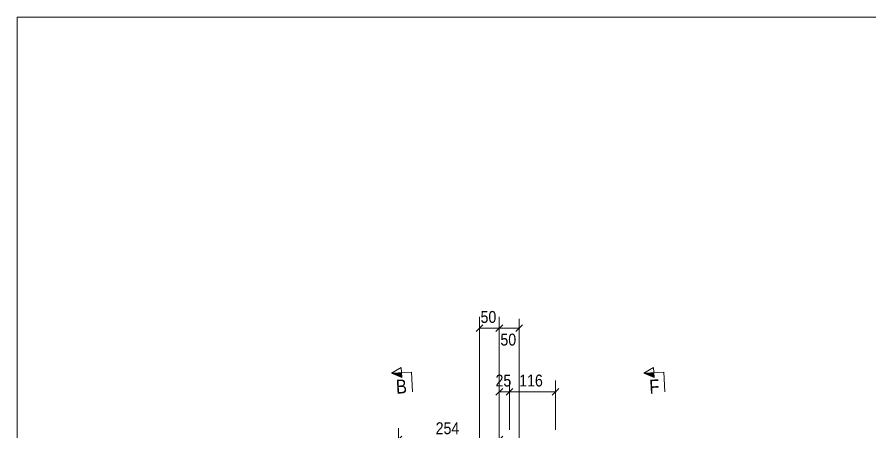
# Model space of a CAD drawing. Header units: millimetres. Extents: x 2 to 825, y 1 to 579.
# Drawn here: x 5 to 219.8, y 474.6 to 579 of the extents above; entities that cross this region are included whole.
import ezdxf

# ---------------------------------------------------------------- set-up
doc = ezdxf.new("R2010")
doc.units = ezdxf.units.MM
doc.linetypes.add('XKITLINE00', pattern=[0])
for name, color, linetype, lineweight in [('Dimensions', 7, 'Continuous', 0), ('DrawingSheet', 5, 'Continuous', 0), ('Section', 6, 'Continuous', 0)]:
    doc.layers.add(name, color=color, linetype=linetype, lineweight=lineweight)
doc.styles.add('ARIAL', font='ARIAL.TTF')

# ---------------------------------------------------------------- blocks, each defined once
blk = doc.blocks.new('*A164')
at = {"layer": 'DrawingSheet', "color": 5, "linetype": 'XKITLINE00', "lineweight": 0}
for p, q in [((825, 579), (5, 579)), ((5, 579), (5, 5))]:
    blk.add_line(p, q, dxfattribs=at)
blk = doc.blocks.new('*A244')
at = {"layer": 'Section'}
blk.add_hatch(color=3, dxfattribs=at).paths.add_polyline_path([(101.89, 488.3), (99.33, 489.42), (101.83, 489.55)], flags=17)
at = {"layer": 'Section', "color": 3, "linetype": 'XKITLINE00', "lineweight": 0}
for p, q in [((99.33, 489.42), (101.76, 490.8)), ((101.89, 488.3), (101.76, 490.8)), ((99.33, 489.42), (101.89, 488.3))]:
    blk.add_line(p, q, dxfattribs=at)
at = {"layer": 'Section', "color": 1, "linetype": 'XKITLINE00', "lineweight": 0}
for q in [(99.33, 489.42), (104.59, 484.69)]:
    blk.add_line((104.32, 489.68), q, dxfattribs=at)
at = {"layer": 'Section', "color": 7, "style": 'ARIAL', "width": 0.85}
blk.add_text('B', height=3.5, rotation=3.0138, dxfattribs=at).set_placement((100.49, 484.22))
blk = doc.blocks.new('*A245')
at = {"layer": 'Section'}
for points in [[(165.44, 488.3), (162.88, 489.42), (165.37, 489.55)], [(167, 458.71), (164.5, 458.58), (166.93, 459.96)]]:
    blk.add_hatch(color=3, dxfattribs=at).paths.add_polyline_path(points, flags=17)
at = {"layer": 'Section', "color": 3, "linetype": 'XKITLINE00', "lineweight": 0}
for p, q in [((162.88, 489.42), (165.31, 490.8)), ((165.44, 488.3), (165.31, 490.8)), ((162.88, 489.42), (165.44, 488.3)), ((164.5, 458.58), (166.93, 459.96)), ((166.93, 459.96), (167.06, 457.46)), ((167.06, 457.46), (164.5, 458.58))]:
    blk.add_line(p, q, dxfattribs=at)
at = {"layer": 'Section', "color": 1, "linetype": 'XKITLINE00', "lineweight": 0}
for p, q in [((167.87, 489.68), (162.88, 489.42)), ((167.87, 489.68), (168.13, 484.69)), ((169.49, 458.84), (169.23, 463.84)), ((169.49, 458.84), (164.5, 458.58))]:
    blk.add_line(p, q, dxfattribs=at)
at = {"layer": 'Section', "color": 7, "style": 'ARIAL', "width": 0.85}
for p in [(164.3, 484.23), (165.55, 460.39)]:
    blk.add_text('F', height=3.5, rotation=3.0138, dxfattribs=at).set_placement(p)
blk = doc.blocks.new('*A248')
at = {"layer": 'Dimensions', "color": 7, "linetype": 'XKITLINE00', "lineweight": 0}
for p, q in [((101.06, 423.59), (101.06, 475.54)), ((126.45, 463.14), (126.45, 475.54)), ((101.91, 473.54), (100.22, 471.85)), ((101.06, 472.69), (126.45, 472.69)), ((127.3, 473.54), (125.6, 471.85))]:
    blk.add_line(p, q, dxfattribs=at)
at = {"layer": 'Dimensions', "color": 3}
for p in [(101.06, 472.69), (126.45, 472.69)]:
    blk.add_point(p, dxfattribs=at)
at = {"layer": 'Dimensions', "color": 3, "style": 'ARIAL', "width": 0.85}
blk.add_text('254', height=3, dxfattribs=at).set_placement((110.42, 474.04))
blk = doc.blocks.new('*A249')
at = {"layer": 'Dimensions', "color": 7, "linetype": 'XKITLINE00', "lineweight": 0}
for p, q in [((121.45, 459.38), (121.45, 503.54)), ((126.45, 463.14), (126.45, 503.54)), ((122.3, 501.54), (120.6, 499.85)), ((121.45, 500.69), (126.45, 500.69)), ((127.3, 501.54), (125.6, 499.85))]:
    blk.add_line(p, q, dxfattribs=at)
at = {"layer": 'Dimensions', "color": 3}
for p in [(121.45, 500.69), (126.45, 500.69)]:
    blk.add_point(p, dxfattribs=at)
at = {"layer": 'Dimensions', "color": 3, "style": 'ARIAL', "width": 0.85}
blk.add_text('50', height=3, dxfattribs=at).set_placement((121.72, 502.04))
blk = doc.blocks.new('*A250')
at = {"layer": 'Dimensions', "color": 7, "linetype": 'XKITLINE00', "lineweight": 0}
for p, q in [((126.45, 463.14), (126.45, 503.09)), ((131.45, 459.38), (131.45, 503.09)), ((127.3, 501.54), (125.6, 499.85)), ((126.45, 500.69), (131.45, 500.69)), ((132.3, 501.54), (130.6, 499.85))]:
    blk.add_line(p, q, dxfattribs=at)
at = {"layer": 'Dimensions', "color": 3}
for p in [(126.45, 500.69), (131.45, 500.69)]:
    blk.add_point(p, dxfattribs=at)
at = {"layer": 'Dimensions', "color": 3, "style": 'ARIAL', "width": 0.85}
blk.add_text('50', height=3, dxfattribs=at).set_placement((126.72, 496.34))
blk = doc.blocks.new('*A251')
at = {"layer": 'Dimensions', "color": 7, "linetype": 'XKITLINE00', "lineweight": 0}
for p, q in [((127.3, 485.54), (125.6, 483.85)), ((126.45, 463.14), (126.45, 487.54)), ((129.83, 485.54), (128.14, 483.85)), ((128.98, 475.11), (128.98, 487.54)), ((126.45, 484.69), (128.98, 484.69))]:
    blk.add_line(p, q, dxfattribs=at)
at = {"layer": 'Dimensions', "color": 3}
for p in [(126.45, 484.69), (128.98, 484.69)]:
    blk.add_point(p, dxfattribs=at)
at = {"layer": 'Dimensions', "color": 3, "style": 'ARIAL', "width": 0.85}
blk.add_text('25', height=3, dxfattribs=at).set_placement((125.49, 486.04))
blk = doc.blocks.new('*A252')
at = {"layer": 'Dimensions', "color": 7, "linetype": 'XKITLINE00', "lineweight": 0}
for p, q in [((129.83, 485.54), (128.14, 483.85)), ((128.98, 475.11), (128.98, 487.54)), ((141.47, 485.54), (139.77, 483.85)), ((140.62, 475.11), (140.62, 487.54)), ((128.98, 484.69), (140.62, 484.69))]:
    blk.add_line(p, q, dxfattribs=at)
at = {"layer": 'Dimensions', "color": 3}
for p in [(128.98, 484.69), (140.62, 484.69)]:
    blk.add_point(p, dxfattribs=at)
at = {"layer": 'Dimensions', "color": 3, "style": 'ARIAL', "width": 0.85}
blk.add_text('116', height=3, dxfattribs=at).set_placement((131.46, 486.04))

msp = doc.modelspace()

# ---------------------------------------------------------------- block references
at = {"lineweight": 0}
for name in ['*A164', '*A249', '*A250', '*A244', '*A245', '*A251', '*A252', '*A248']:
    msp.add_blockref(name, (0, 0), dxfattribs=at)

doc.saveas('drawing.dxf')
